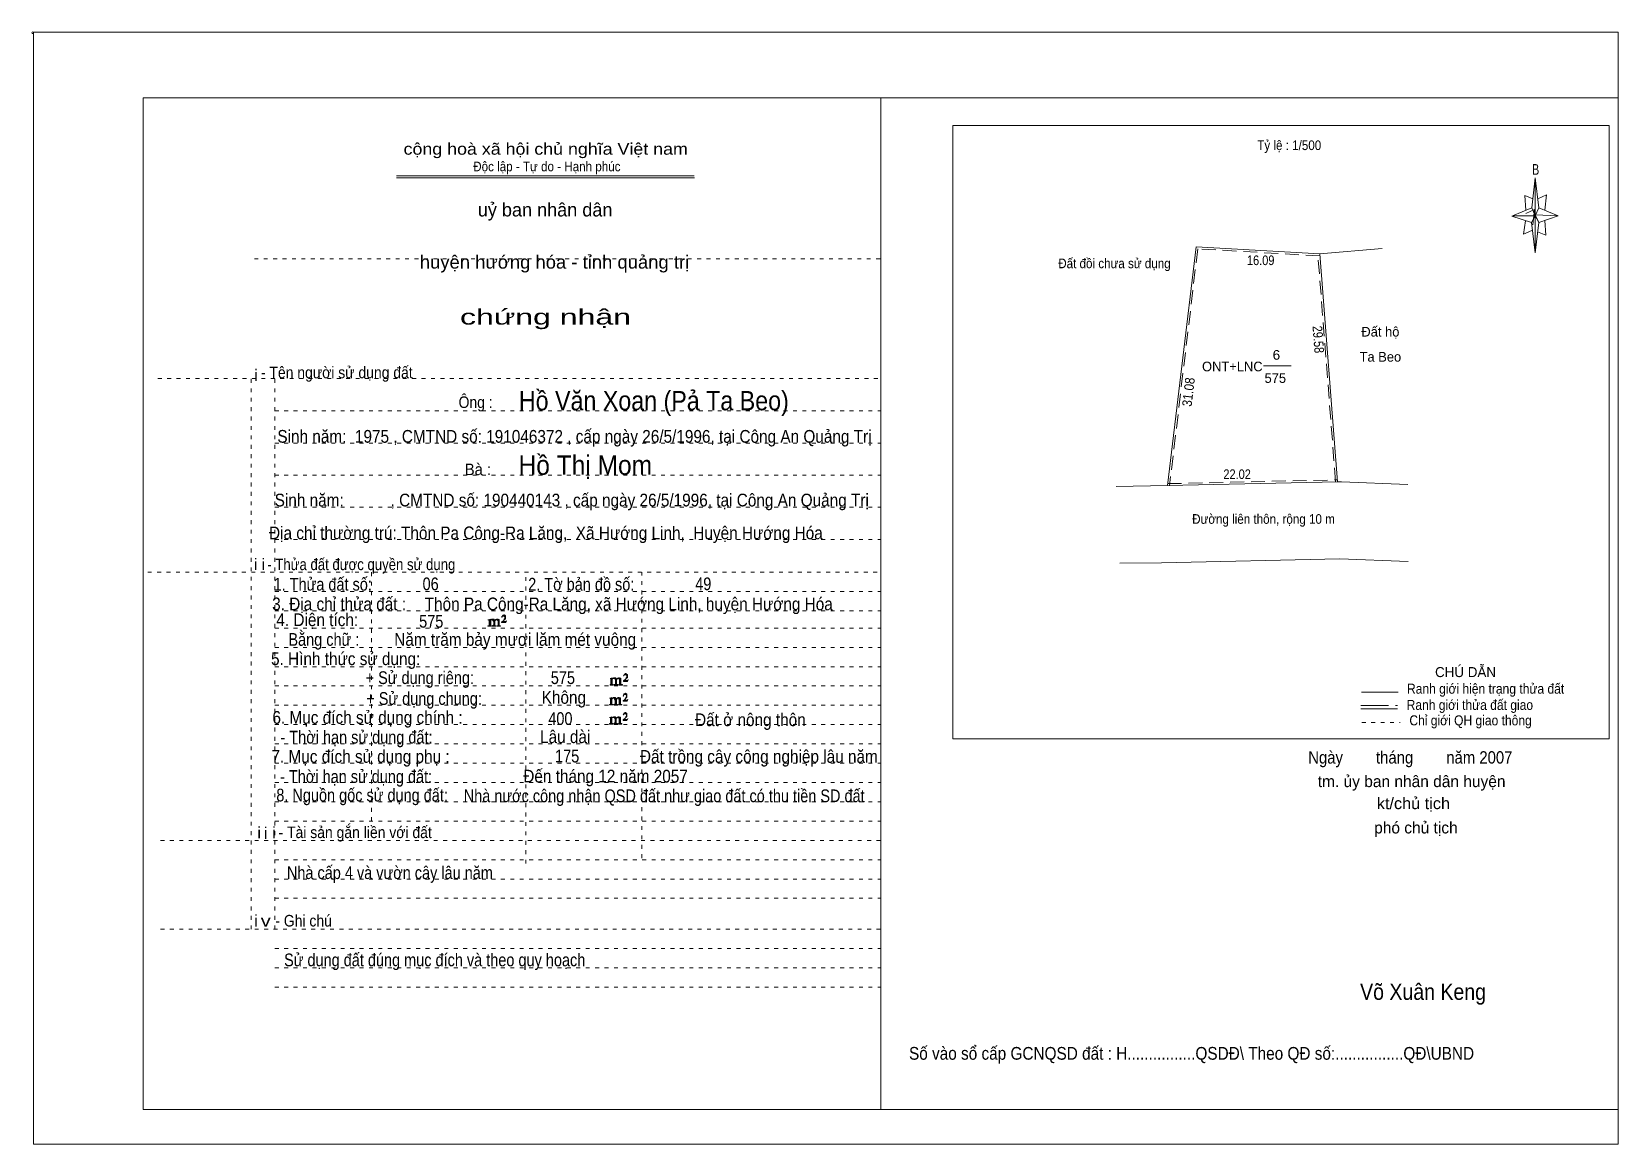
# Model space of a CAD drawing. Header units: centimetres. Extents: x -1.6 to 39.5, y -3.3 to 25.5.
import ezdxf
from ezdxf.enums import TextEntityAlignment as Align

# ---------------------------------------------------------------- set-up
doc = ezdxf.new("R2010")
doc.units = ezdxf.units.CM
doc.header["$LTSCALE"] = 0.12
for name, pattern in [('DOTTED', [1.5, 0.3, -1.2]), ('LONG_DASHED', [7.5, 6, -1.5]), ('MEDIUM_DASHED', [4.5, 3, -1.5])]:
    doc.linetypes.add(name, pattern=pattern)
for name, color, linetype, lineweight in [('1', 7, 'DOTTED', 13), ('10', 7, 'Continuous', 13), ('13', 7, 'Continuous', 13), ('4', 7, 'Continuous', 13), ('5', 7, 'Continuous', 13), ('50', 7, 'Continuous', 13)]:
    doc.layers.add(name, color=color, linetype=linetype, lineweight=lineweight)
doc.layers.add('30', color=7, linetype='Continuous')

msp = doc.modelspace()

# ---------------------------------------------------------------- hatches: boundary and pattern name
at = {"layer": '50'}
for points in [[(10.27, 10.13), (10.27, 10.12), (10.27, 10.11), (10.25, 10.11), (10.24, 10.11), (10.24, 10.1), (10.33, 10.1), (10.33, 10.11), (10.32, 10.11), (10.31, 10.11), (10.31, 10.12), (10.31, 10.13), (10.31, 10.24), (10.31, 10.25), (10.32, 10.26), (10.34, 10.26), (10.35, 10.26), (10.36, 10.26), (10.37, 10.25), (10.39, 10.22), (10.39, 10.13), (10.37, 10.12), (10.37, 10.11), (10.36, 10.11), (10.35, 10.11), (10.35, 10.1), (10.44, 10.1), (10.44, 10.11), (10.43, 10.11), (10.42, 10.11), (10.42, 10.12), (10.42, 10.13), (10.42, 10.24), (10.44, 10.26), (10.45, 10.26), (10.46, 10.26), (10.49, 10.26), (10.49, 10.25), (10.5, 10.24), (10.5, 10.22), (10.5, 10.13), (10.5, 10.12), (10.49, 10.11), (10.49, 10.11), (10.47, 10.11), (10.47, 10.1), (10.56, 10.1), (10.56, 10.11), (10.55, 10.11), (10.54, 10.11), (10.53, 10.12), (10.53, 10.13), (10.53, 10.2), (10.53, 10.25), (10.53, 10.26), (10.52, 10.27), (10.5, 10.28), (10.47, 10.28), (10.46, 10.28), (10.44, 10.27), (10.41, 10.25), (10.41, 10.26), (10.4, 10.28), (10.39, 10.28), (10.37, 10.28), (10.35, 10.28), (10.34, 10.28), (10.32, 10.26), (10.31, 10.26), (10.31, 10.25), (10.31, 10.25), (10.31, 10.26), (10.31, 10.28), (10.24, 10.26), (10.24, 10.26), (10.25, 10.26), (10.27, 10.25), (10.27, 10.24), (10.27, 10.23)], [(10.69, 10.19), (10.72, 10.24), (10.72, 10.24), (10.71, 10.22), (10.69, 10.22), (10.68, 10.22), (10.63, 10.22), (10.66, 10.26), (10.67, 10.27), (10.69, 10.28), (10.69, 10.3), (10.69, 10.32), (10.69, 10.34), (10.69, 10.35), (10.69, 10.37), (10.68, 10.38), (10.67, 10.38), (10.66, 10.39), (10.65, 10.39), (10.63, 10.38), (10.63, 10.38), (10.62, 10.37), (10.61, 10.35), (10.59, 10.33), (10.61, 10.33), (10.61, 10.35), (10.62, 10.35), (10.63, 10.36), (10.65, 10.36), (10.66, 10.36), (10.67, 10.35), (10.68, 10.35), (10.68, 10.32), (10.68, 10.3), (10.66, 10.28), (10.66, 10.26), (10.65, 10.25), (10.59, 10.2), (10.59, 10.19)], [(13.42, 8.61), (13.42, 8.6), (13.42, 8.59), (13.41, 8.59), (13.4, 8.59), (13.4, 8.57), (13.48, 8.57), (13.48, 8.59), (13.47, 8.59), (13.46, 8.59), (13.46, 8.6), (13.46, 8.61), (13.46, 8.72), (13.46, 8.73), (13.47, 8.74), (13.5, 8.74), (13.51, 8.74), (13.52, 8.74), (13.53, 8.73), (13.54, 8.69), (13.54, 8.61), (13.53, 8.6), (13.53, 8.59), (13.52, 8.59), (13.51, 8.59), (13.51, 8.57), (13.6, 8.57), (13.6, 8.59), (13.58, 8.59), (13.57, 8.59), (13.57, 8.6), (13.57, 8.61), (13.57, 8.72), (13.6, 8.74), (13.61, 8.74), (13.62, 8.74), (13.64, 8.74), (13.64, 8.73), (13.65, 8.72), (13.65, 8.69), (13.65, 8.61), (13.65, 8.6), (13.64, 8.59), (13.64, 8.59), (13.63, 8.59), (13.63, 8.57), (13.72, 8.57), (13.72, 8.59), (13.7, 8.59), (13.69, 8.59), (13.68, 8.6), (13.68, 8.61), (13.68, 8.68), (13.68, 8.73), (13.68, 8.74), (13.67, 8.75), (13.65, 8.76), (13.63, 8.76), (13.62, 8.76), (13.6, 8.75), (13.56, 8.73), (13.56, 8.74), (13.55, 8.76), (13.54, 8.76), (13.53, 8.76), (13.51, 8.76), (13.5, 8.76), (13.47, 8.74), (13.46, 8.74), (13.46, 8.73), (13.46, 8.73), (13.46, 8.74), (13.46, 8.76), (13.4, 8.74), (13.4, 8.74), (13.41, 8.74), (13.42, 8.73), (13.42, 8.72), (13.42, 8.71)], [(13.85, 8.67), (13.87, 8.72), (13.87, 8.72), (13.86, 8.69), (13.85, 8.69), (13.84, 8.69), (13.78, 8.69), (13.82, 8.74), (13.83, 8.75), (13.85, 8.76), (13.85, 8.78), (13.85, 8.79), (13.85, 8.82), (13.85, 8.83), (13.85, 8.85), (13.84, 8.86), (13.83, 8.86), (13.82, 8.87), (13.8, 8.87), (13.78, 8.86), (13.78, 8.86), (13.77, 8.85), (13.76, 8.83), (13.75, 8.81), (13.76, 8.81), (13.76, 8.83), (13.77, 8.83), (13.78, 8.84), (13.8, 8.84), (13.82, 8.84), (13.83, 8.83), (13.84, 8.83), (13.84, 8.79), (13.84, 8.78), (13.82, 8.76), (13.82, 8.74), (13.8, 8.73), (13.75, 8.68), (13.75, 8.67)], [(13.41, 8.09), (13.41, 8.08), (13.41, 8.07), (13.4, 8.07), (13.39, 8.07), (13.39, 8.06), (13.48, 8.06), (13.48, 8.07), (13.47, 8.07), (13.45, 8.07), (13.45, 8.08), (13.45, 8.09), (13.45, 8.2), (13.45, 8.21), (13.47, 8.23), (13.49, 8.23), (13.5, 8.23), (13.51, 8.23), (13.52, 8.21), (13.53, 8.18), (13.53, 8.09), (13.52, 8.08), (13.52, 8.07), (13.51, 8.07), (13.5, 8.07), (13.5, 8.06), (13.59, 8.06), (13.59, 8.07), (13.58, 8.07), (13.57, 8.07), (13.57, 8.08), (13.57, 8.09), (13.57, 8.2), (13.59, 8.23), (13.6, 8.23), (13.61, 8.23), (13.63, 8.23), (13.63, 8.21), (13.64, 8.2), (13.64, 8.18), (13.64, 8.09), (13.64, 8.08), (13.63, 8.07), (13.63, 8.07), (13.62, 8.07), (13.62, 8.06), (13.71, 8.06), (13.71, 8.07), (13.7, 8.07), (13.69, 8.07), (13.67, 8.08), (13.67, 8.09), (13.67, 8.17), (13.67, 8.21), (13.67, 8.23), (13.66, 8.24), (13.64, 8.25), (13.62, 8.25), (13.61, 8.25), (13.59, 8.24), (13.55, 8.21), (13.55, 8.23), (13.54, 8.25), (13.53, 8.25), (13.52, 8.25), (13.5, 8.25), (13.49, 8.25), (13.47, 8.23), (13.45, 8.23), (13.45, 8.21), (13.45, 8.21), (13.45, 8.23), (13.45, 8.25), (13.39, 8.23), (13.39, 8.23), (13.4, 8.23), (13.41, 8.21), (13.41, 8.2), (13.41, 8.19)], [(13.84, 8.16), (13.86, 8.2), (13.86, 8.2), (13.85, 8.18), (13.84, 8.18), (13.83, 8.18), (13.77, 8.18), (13.81, 8.23), (13.82, 8.24), (13.84, 8.25), (13.84, 8.27), (13.84, 8.28), (13.84, 8.3), (13.84, 8.31), (13.84, 8.34), (13.83, 8.35), (13.82, 8.35), (13.81, 8.36), (13.8, 8.36), (13.77, 8.35), (13.77, 8.35), (13.76, 8.34), (13.75, 8.31), (13.74, 8.29), (13.75, 8.29), (13.75, 8.31), (13.76, 8.31), (13.77, 8.33), (13.8, 8.33), (13.81, 8.33), (13.82, 8.31), (13.83, 8.31), (13.83, 8.28), (13.83, 8.27), (13.81, 8.25), (13.81, 8.23), (13.8, 8.21), (13.74, 8.17), (13.74, 8.16)], [(13.84, 7.66), (13.86, 7.71), (13.86, 7.71), (13.85, 7.68), (13.84, 7.68), (13.83, 7.68), (13.77, 7.68), (13.81, 7.73), (13.82, 7.74), (13.84, 7.75), (13.84, 7.77), (13.84, 7.78), (13.84, 7.81), (13.84, 7.82), (13.84, 7.84), (13.83, 7.85), (13.82, 7.85), (13.81, 7.86), (13.79, 7.86), (13.77, 7.85), (13.77, 7.85), (13.76, 7.84), (13.75, 7.82), (13.74, 7.8), (13.75, 7.8), (13.75, 7.82), (13.76, 7.82), (13.77, 7.83), (13.79, 7.83), (13.81, 7.83), (13.82, 7.82), (13.83, 7.82), (13.83, 7.78), (13.83, 7.77), (13.81, 7.75), (13.81, 7.73), (13.79, 7.72), (13.74, 7.67), (13.74, 7.66)], [(13.41, 7.6), (13.41, 7.59), (13.41, 7.58), (13.4, 7.58), (13.39, 7.58), (13.39, 7.56), (13.47, 7.56), (13.47, 7.58), (13.46, 7.58), (13.45, 7.58), (13.45, 7.59), (13.45, 7.6), (13.45, 7.71), (13.45, 7.72), (13.46, 7.73), (13.49, 7.73), (13.5, 7.73), (13.51, 7.73), (13.52, 7.72), (13.53, 7.68), (13.53, 7.6), (13.52, 7.59), (13.52, 7.58), (13.51, 7.58), (13.5, 7.58), (13.5, 7.56), (13.59, 7.56), (13.59, 7.58), (13.57, 7.58), (13.56, 7.58), (13.56, 7.59), (13.56, 7.6), (13.56, 7.71), (13.59, 7.73), (13.6, 7.73), (13.61, 7.73), (13.63, 7.73), (13.63, 7.72), (13.64, 7.71), (13.64, 7.68), (13.64, 7.6), (13.64, 7.59), (13.63, 7.58), (13.63, 7.58), (13.62, 7.58), (13.62, 7.56), (13.71, 7.56), (13.71, 7.58), (13.69, 7.58), (13.68, 7.58), (13.67, 7.59), (13.67, 7.6), (13.67, 7.67), (13.67, 7.72), (13.67, 7.73), (13.66, 7.74), (13.64, 7.75), (13.62, 7.75), (13.61, 7.75), (13.59, 7.74), (13.55, 7.72), (13.55, 7.73), (13.54, 7.75), (13.53, 7.75), (13.52, 7.75), (13.5, 7.75), (13.49, 7.75), (13.46, 7.73), (13.45, 7.73), (13.45, 7.72), (13.45, 7.72), (13.45, 7.73), (13.45, 7.75), (13.39, 7.73), (13.39, 7.73), (13.4, 7.73), (13.41, 7.72), (13.41, 7.71), (13.41, 7.7)]]:
    msp.add_hatch(color=256, dxfattribs=at).paths.add_polyline_path(points)

# ---------------------------------------------------------------- linework, layer by layer
at = {"layer": '1', "linetype": 'Continuous'}
for p, q in [((1.31, -2.42), (1.31, 23.78)), ((1.31, 23.78), (39.51, 23.78)), ((20.41, -2.42), (20.41, 23.78)), ((39.51, -2.42), (39.51, 23.78)), ((7.87, 21.76), (15.58, 21.76)), ((7.87, 21.71), (15.59, 21.71)), ((37.26, 20.55), (36.75, 20.72)), ((1.31, -2.42), (39.51, -2.42))]:
    msp.add_line(p, q, dxfattribs=at)
at = {"layer": '1'}
for p, q in [((4.19, 19.61), (20.41, 19.61)), ((1.69, 16.51), (20.41, 16.51)), ((4.11, 2.25), (4.11, 16.51)), ((4.72, 2.25), (4.72, 16.51)), ((4.72, 15.68), (20.41, 15.68)), ((4.72, 14.84), (20.41, 14.84)), ((4.72, 14.01), (20.41, 14.01)), ((4.72, 13.18), (20.41, 13.18)), ((4.72, 12.34), (20.41, 12.34)), ((1.43, 11.5), (20.41, 11.5)), ((7.22, 5.05), (7.22, 11.5)), ((11.22, 3.95), (11.22, 11.5)), ((14.22, 4.09), (14.22, 11.5)), ((4.72, 11), (20.41, 11)), ((4.72, 10.5), (20.41, 10.5)), ((4.72, 10.05), (20.41, 10.05)), ((4.72, 9.55), (20.41, 9.55)), ((4.72, 9.05), (20.41, 9.05)), ((4.72, 8.55), (20.41, 8.55)), ((4.72, 8.05), (20.41, 8.05)), ((4.72, 7.55), (20.41, 7.55)), ((4.72, 7.05), (20.41, 7.05)), ((4.72, 6.55), (20.41, 6.55)), ((4.72, 6.05), (20.41, 6.05)), ((4.72, 5.55), (20.41, 5.55)), ((4.72, 5.05), (20.41, 5.05)), ((1.76, 4.55), (20.41, 4.55)), ((4.72, 4.05), (20.41, 4.05)), ((4.72, 3.55), (20.41, 3.55)), ((4.72, 3.05), (20.41, 3.05)), ((1.76, 2.25), (20.41, 2.25)), ((4.72, 1.75), (20.41, 1.75)), ((4.72, 1.25), (20.41, 1.25)), ((4.72, 0.75), (20.41, 0.75))]:
    msp.add_line(p, q, dxfattribs=at)
at = {"layer": '1', "linetype": 'Continuous'}
msp.add_lwpolyline([(-1.53, -3.32), (39.51, -3.32), (39.51, 25.48), (-1.53, 25.48)], close=True, dxfattribs=at)
msp.add_lwpolyline([(37.27, 20.35), (37.06, 20.25), (37.11, 20.6)], dxfattribs=at)
at = {"layer": '10', "linetype": 'MEDIUM_DASHED'}
for p, q in [((32.19, 13.84), (31.73, 19.74)), ((27.84, 13.79), (32.24, 13.89))]:
    msp.add_line(p, q, dxfattribs=at)
at = {"layer": '10'}
for p, q in [((33.4, 19.88), (31.78, 19.74)), ((32.24, 13.84), (31.78, 19.74)), ((26.51, 13.72), (27.84, 13.74)), ((27.84, 13.74), (32.24, 13.84)), ((26.6, 11.73), (27.68, 11.74)), ((27.68, 11.74), (32.3, 11.84)), ((32.3, 11.84), (34.07, 11.77))]:
    msp.add_line(p, q, dxfattribs=at)
for points in [[(31.78, 19.74), (28.58, 19.92), (27.84, 13.74)], [(32.24, 13.84), (32.34, 13.84), (34.06, 13.77)]]:
    msp.add_lwpolyline(points, dxfattribs=at)
at = {"layer": '10', "linetype": 'MEDIUM_DASHED'}
msp.add_lwpolyline([(31.78, 19.69), (28.62, 19.87), (27.89, 13.73)], dxfattribs=at)
at = {"layer": '13'}
msp.add_line((30.32, 16.84), (31.04, 16.84), dxfattribs=at)
at = {"layer": '4'}
for p, q in [((32.86, 8.39), (33.81, 8.39)), ((32.84, 7.96), (33.79, 7.96))]:
    msp.add_line(p, q, dxfattribs=at)
at = {"layer": '4', "linetype": 'LONG_DASHED'}
msp.add_line((32.84, 8.04), (33.79, 8.04), dxfattribs=at)
at = {"layer": '4', "linetype": 'DOTTED'}
msp.add_line((32.87, 7.6), (33.86, 7.6), dxfattribs=at)
at = {"layer": '4'}
msp.add_lwpolyline([(22.28, 23.07), (39.27, 23.07), (39.27, 7.18), (22.28, 7.18)], close=True, dxfattribs=at)
msp.add_circle((-1.55, 25.47), 0.025, dxfattribs=at)
at = {"layer": '5'}
for p, q in [((37.27, 20.93), (37.36, 21.71)), ((37.45, 20.55), (37.36, 19.77)), ((37.45, 20.93), (37.95, 20.73)), ((37.61, 20.61), (37.63, 20.23)), ((37.63, 20.23), (37.42, 20.31))]:
    msp.add_line(p, q, dxfattribs=at)
for points in [[(37.36, 21.71), (37.45, 20.93), (37.36, 20.73)], [(37.36, 20.73), (36.77, 20.73), (37.27, 20.93), (37.45, 20.55), (37.95, 20.73), (37.36, 20.75)], [(37.36, 20.73), (37.36, 19.77), (37.26, 20.55)]]:
    msp.add_lwpolyline(points, close=True, dxfattribs=at)
for points in [[(37.3, 21.17), (37.09, 21.25), (37.12, 20.87)], [(37.43, 21.17), (37.65, 21.27), (37.61, 20.87)], [(37.36, 20.73), (37.27, 20.93), (36.77, 20.73)], [(37.12, 20.79), (37.34, 20.89), (37.3, 20.49)], [(37.36, 20.73), (37.45, 20.55), (37.95, 20.73)]]:
    msp.add_lwpolyline(points, dxfattribs=at)
at = {"layer": '50'}
for points in [[(10.27, 10.13), (10.27, 10.12), (10.27, 10.11), (10.25, 10.11), (10.24, 10.11), (10.24, 10.1), (10.33, 10.1), (10.33, 10.11), (10.32, 10.11), (10.31, 10.11), (10.31, 10.12), (10.31, 10.13), (10.31, 10.24), (10.31, 10.25), (10.32, 10.26), (10.34, 10.26), (10.35, 10.26), (10.36, 10.26), (10.37, 10.25), (10.39, 10.22), (10.39, 10.13), (10.37, 10.12), (10.37, 10.11), (10.36, 10.11), (10.35, 10.11), (10.35, 10.1), (10.44, 10.1), (10.44, 10.11), (10.43, 10.11), (10.42, 10.11), (10.42, 10.12), (10.42, 10.13), (10.42, 10.24), (10.44, 10.26), (10.45, 10.26), (10.46, 10.26), (10.49, 10.26), (10.49, 10.25), (10.5, 10.24), (10.5, 10.22), (10.5, 10.13), (10.5, 10.12), (10.49, 10.11), (10.49, 10.11), (10.47, 10.11), (10.47, 10.1), (10.56, 10.1), (10.56, 10.11), (10.55, 10.11), (10.54, 10.11), (10.53, 10.12), (10.53, 10.13), (10.53, 10.2), (10.53, 10.25), (10.53, 10.26), (10.52, 10.27), (10.5, 10.28), (10.47, 10.28), (10.46, 10.28), (10.44, 10.27), (10.41, 10.25), (10.41, 10.26), (10.4, 10.28), (10.39, 10.28), (10.37, 10.28), (10.35, 10.28), (10.34, 10.28), (10.32, 10.26), (10.31, 10.26), (10.31, 10.25), (10.31, 10.25), (10.31, 10.26), (10.31, 10.28), (10.24, 10.26), (10.24, 10.26), (10.25, 10.26), (10.27, 10.25), (10.27, 10.24), (10.27, 10.23)], [(10.69, 10.19), (10.72, 10.24), (10.72, 10.24), (10.71, 10.22), (10.69, 10.22), (10.68, 10.22), (10.63, 10.22), (10.66, 10.26), (10.67, 10.27), (10.69, 10.28), (10.69, 10.3), (10.69, 10.32), (10.69, 10.34), (10.69, 10.35), (10.69, 10.37), (10.68, 10.38), (10.67, 10.38), (10.66, 10.39), (10.65, 10.39), (10.63, 10.38), (10.63, 10.38), (10.62, 10.37), (10.61, 10.35), (10.59, 10.33), (10.61, 10.33), (10.61, 10.35), (10.62, 10.35), (10.63, 10.36), (10.65, 10.36), (10.66, 10.36), (10.67, 10.35), (10.68, 10.35), (10.68, 10.32), (10.68, 10.3), (10.66, 10.28), (10.66, 10.26), (10.65, 10.25), (10.59, 10.2), (10.59, 10.19)], [(13.42, 8.61), (13.42, 8.6), (13.42, 8.59), (13.41, 8.59), (13.4, 8.59), (13.4, 8.57), (13.48, 8.57), (13.48, 8.59), (13.47, 8.59), (13.46, 8.59), (13.46, 8.6), (13.46, 8.61), (13.46, 8.72), (13.46, 8.73), (13.47, 8.74), (13.5, 8.74), (13.51, 8.74), (13.52, 8.74), (13.53, 8.73), (13.54, 8.69), (13.54, 8.61), (13.53, 8.6), (13.53, 8.59), (13.52, 8.59), (13.51, 8.59), (13.51, 8.57), (13.6, 8.57), (13.6, 8.59), (13.58, 8.59), (13.57, 8.59), (13.57, 8.6), (13.57, 8.61), (13.57, 8.72), (13.6, 8.74), (13.61, 8.74), (13.62, 8.74), (13.64, 8.74), (13.64, 8.73), (13.65, 8.72), (13.65, 8.69), (13.65, 8.61), (13.65, 8.6), (13.64, 8.59), (13.64, 8.59), (13.63, 8.59), (13.63, 8.57), (13.72, 8.57), (13.72, 8.59), (13.7, 8.59), (13.69, 8.59), (13.68, 8.6), (13.68, 8.61), (13.68, 8.68), (13.68, 8.73), (13.68, 8.74), (13.67, 8.75), (13.65, 8.76), (13.63, 8.76), (13.62, 8.76), (13.6, 8.75), (13.56, 8.73), (13.56, 8.74), (13.55, 8.76), (13.54, 8.76), (13.53, 8.76), (13.51, 8.76), (13.5, 8.76), (13.47, 8.74), (13.46, 8.74), (13.46, 8.73), (13.46, 8.73), (13.46, 8.74), (13.46, 8.76), (13.4, 8.74), (13.4, 8.74), (13.41, 8.74), (13.42, 8.73), (13.42, 8.72), (13.42, 8.71)], [(13.85, 8.67), (13.87, 8.72), (13.87, 8.72), (13.86, 8.69), (13.85, 8.69), (13.84, 8.69), (13.78, 8.69), (13.82, 8.74), (13.83, 8.75), (13.85, 8.76), (13.85, 8.78), (13.85, 8.79), (13.85, 8.82), (13.85, 8.83), (13.85, 8.85), (13.84, 8.86), (13.83, 8.86), (13.82, 8.87), (13.8, 8.87), (13.78, 8.86), (13.78, 8.86), (13.77, 8.85), (13.76, 8.83), (13.75, 8.81), (13.76, 8.81), (13.76, 8.83), (13.77, 8.83), (13.78, 8.84), (13.8, 8.84), (13.82, 8.84), (13.83, 8.83), (13.84, 8.83), (13.84, 8.79), (13.84, 8.78), (13.82, 8.76), (13.82, 8.74), (13.8, 8.73), (13.75, 8.68), (13.75, 8.67)], [(13.41, 8.09), (13.41, 8.08), (13.41, 8.07), (13.4, 8.07), (13.39, 8.07), (13.39, 8.06), (13.48, 8.06), (13.48, 8.07), (13.47, 8.07), (13.45, 8.07), (13.45, 8.08), (13.45, 8.09), (13.45, 8.2), (13.45, 8.21), (13.47, 8.23), (13.49, 8.23), (13.5, 8.23), (13.51, 8.23), (13.52, 8.21), (13.53, 8.18), (13.53, 8.09), (13.52, 8.08), (13.52, 8.07), (13.51, 8.07), (13.5, 8.07), (13.5, 8.06), (13.59, 8.06), (13.59, 8.07), (13.58, 8.07), (13.57, 8.07), (13.57, 8.08), (13.57, 8.09), (13.57, 8.2), (13.59, 8.23), (13.6, 8.23), (13.61, 8.23), (13.63, 8.23), (13.63, 8.21), (13.64, 8.2), (13.64, 8.18), (13.64, 8.09), (13.64, 8.08), (13.63, 8.07), (13.63, 8.07), (13.62, 8.07), (13.62, 8.06), (13.71, 8.06), (13.71, 8.07), (13.7, 8.07), (13.69, 8.07), (13.67, 8.08), (13.67, 8.09), (13.67, 8.17), (13.67, 8.21), (13.67, 8.23), (13.66, 8.24), (13.64, 8.25), (13.62, 8.25), (13.61, 8.25), (13.59, 8.24), (13.55, 8.21), (13.55, 8.23), (13.54, 8.25), (13.53, 8.25), (13.52, 8.25), (13.5, 8.25), (13.49, 8.25), (13.47, 8.23), (13.45, 8.23), (13.45, 8.21), (13.45, 8.21), (13.45, 8.23), (13.45, 8.25), (13.39, 8.23), (13.39, 8.23), (13.4, 8.23), (13.41, 8.21), (13.41, 8.2), (13.41, 8.19)], [(13.84, 8.16), (13.86, 8.2), (13.86, 8.2), (13.85, 8.18), (13.84, 8.18), (13.83, 8.18), (13.77, 8.18), (13.81, 8.23), (13.82, 8.24), (13.84, 8.25), (13.84, 8.27), (13.84, 8.28), (13.84, 8.3), (13.84, 8.31), (13.84, 8.34), (13.83, 8.35), (13.82, 8.35), (13.81, 8.36), (13.8, 8.36), (13.77, 8.35), (13.77, 8.35), (13.76, 8.34), (13.75, 8.31), (13.74, 8.29), (13.75, 8.29), (13.75, 8.31), (13.76, 8.31), (13.77, 8.33), (13.8, 8.33), (13.81, 8.33), (13.82, 8.31), (13.83, 8.31), (13.83, 8.28), (13.83, 8.27), (13.81, 8.25), (13.81, 8.23), (13.8, 8.21), (13.74, 8.17), (13.74, 8.16)], [(13.84, 7.66), (13.86, 7.71), (13.86, 7.71), (13.85, 7.68), (13.84, 7.68), (13.83, 7.68), (13.77, 7.68), (13.81, 7.73), (13.82, 7.74), (13.84, 7.75), (13.84, 7.77), (13.84, 7.78), (13.84, 7.81), (13.84, 7.82), (13.84, 7.84), (13.83, 7.85), (13.82, 7.85), (13.81, 7.86), (13.79, 7.86), (13.77, 7.85), (13.77, 7.85), (13.76, 7.84), (13.75, 7.82), (13.74, 7.8), (13.75, 7.8), (13.75, 7.82), (13.76, 7.82), (13.77, 7.83), (13.79, 7.83), (13.81, 7.83), (13.82, 7.82), (13.83, 7.82), (13.83, 7.78), (13.83, 7.77), (13.81, 7.75), (13.81, 7.73), (13.79, 7.72), (13.74, 7.67), (13.74, 7.66)], [(13.41, 7.6), (13.41, 7.59), (13.41, 7.58), (13.4, 7.58), (13.39, 7.58), (13.39, 7.56), (13.47, 7.56), (13.47, 7.58), (13.46, 7.58), (13.45, 7.58), (13.45, 7.59), (13.45, 7.6), (13.45, 7.71), (13.45, 7.72), (13.46, 7.73), (13.49, 7.73), (13.5, 7.73), (13.51, 7.73), (13.52, 7.72), (13.53, 7.68), (13.53, 7.6), (13.52, 7.59), (13.52, 7.58), (13.51, 7.58), (13.5, 7.58), (13.5, 7.56), (13.59, 7.56), (13.59, 7.58), (13.57, 7.58), (13.56, 7.58), (13.56, 7.59), (13.56, 7.6), (13.56, 7.71), (13.59, 7.73), (13.6, 7.73), (13.61, 7.73), (13.63, 7.73), (13.63, 7.72), (13.64, 7.71), (13.64, 7.68), (13.64, 7.6), (13.64, 7.59), (13.63, 7.58), (13.63, 7.58), (13.62, 7.58), (13.62, 7.56), (13.71, 7.56), (13.71, 7.58), (13.69, 7.58), (13.68, 7.58), (13.67, 7.59), (13.67, 7.6), (13.67, 7.67), (13.67, 7.72), (13.67, 7.73), (13.66, 7.74), (13.64, 7.75), (13.62, 7.75), (13.61, 7.75), (13.59, 7.74), (13.55, 7.72), (13.55, 7.73), (13.54, 7.75), (13.53, 7.75), (13.52, 7.75), (13.5, 7.75), (13.49, 7.75), (13.46, 7.73), (13.45, 7.73), (13.45, 7.72), (13.45, 7.72), (13.45, 7.73), (13.45, 7.75), (13.39, 7.73), (13.39, 7.73), (13.4, 7.73), (13.41, 7.72), (13.41, 7.71), (13.41, 7.7)]]:
    msp.add_lwpolyline(points, close=True, dxfattribs=at)

# ---------------------------------------------------------------- texts
at = {"layer": '1'}
for s, height, width, p in [('cộng hoà xã hội chủ nghĩa Việt nam', 0.3, 1.15, (11.735, 22.31)), ('Độc lập - Tự do - Hạnh phúc', 0.25, 0.9, (11.765, 21.88)), ('chứng nhận', 0.4, 1.55, (11.73, 17.91)), ('- Tên người sử dụng đất', 0.3, 0.9, (6.325, 16.52)), ('- Thửa đất được quyền sử dụng', 0.3, 0.85, (6.96, 11.55)), ('- Tài sản gắn liền với đất ', 0.3, 0.9, (6.85, 4.61)), ('v', 0.3, 1.3, (4.485, 2.32)), ('- Ghi chú', 0.3, 0.9, (5.465, 2.32))]:
    msp.add_text(s, height=height, dxfattribs=dict(at, width=width)).set_placement(p, align=Align.CENTER)
for s, height, p in [('uỷ ban nhân dân', 0.35, (11.72, 20.71)), ('i', 0.3, (4.235, 16.45)), ('i', 0.3, (4.225, 11.55)), ('i', 0.3, (4.425, 11.55)), ('i', 0.3, (4.315, 4.6)), ('i', 0.3, (4.485, 4.59)), ('i', 0.3, (4.695, 4.6)), ('i', 0.3, (4.235, 2.32))]:
    msp.add_text(s, height=height, dxfattribs=at).set_placement(p, align=Align.CENTER)
at = {"layer": '10'}
for s, height, width, p in [('Tỷ lệ : 1/500', 0.25, 0.9, (30.99, 22.43)), ('Đất đồi chưa sử dụng ', 0.25, 0.9, (26.505, 19.37)), ('Hồ Văn Xoan (Pả Ta Beo)', 0.5, 0.9, (14.535, 15.69)), ('Hồ Thị Mom', 0.5, 0.95, (12.76, 14.02)), ('Đường liên thôn, rộng 10 m ', 0.25, 0.9, (30.365, 12.75)), ('Võ Xuân Keng', 0.42, 0.9, (34.455, 0.42))]:
    msp.add_text(s, height=height, dxfattribs=dict(at, width=width)).set_placement(p, align=Align.CENTER)
for s, p in [('Đất hộ', (33.35, 17.6)), ('Ta Beo', (33.35, 16.95))]:
    msp.add_text(s, height=0.25, dxfattribs=at).set_placement(p, align=Align.CENTER)
msp.add_text('ONT+LNC', height=0.25, dxfattribs=at).set_placement((30.3, 16.7), align=Align.RIGHT)
at = {"layer": '10', "width": 1.05}
msp.add_text('6', height=0.25, dxfattribs=at).set_placement((30.56, 17))
at = {"layer": '10'}
msp.add_text('575', height=0.25, dxfattribs=at).set_placement((30.35, 16.4))
at = {"layer": '30', "width": 0.85}
for s, p in [('16.09', (30.25, 19.45)), ('22.02', (29.64, 13.91))]:
    msp.add_text(s, height=0.25, dxfattribs=at).set_placement(p, align=Align.CENTER)
at = {"layer": '30'}
for s, rotation, width, p in [('29.58', 274.46, 0.85, (31.619, 17.515)), ('31.08', 83.236, 0.9, (28.504, 16.15))]:
    msp.add_text(s, height=0.25, rotation=rotation, dxfattribs=dict(at, width=width)).set_placement(p, align=Align.CENTER)
at = {"layer": '4'}
msp.add_text('CHÚ DẪN', height=0.2591, dxfattribs=at).set_placement((35.555, 8.78), align=Align.CENTER)
at = {"layer": '4', "width": 0.9}
for s, p in [('Ranh giới hiện trạng thửa đất', (36.075, 8.35)), ('Ranh giới thửa đất giao ', (35.71, 7.93)), ('Chỉ giới QH giao thông', (35.685, 7.53))]:
    msp.add_text(s, height=0.2591, dxfattribs=at).set_placement(p, align=Align.CENTER)
at = {"layer": '5', "width": 0.75}
msp.add_text('B', height=0.276, dxfattribs=at).set_placement((37.37, 21.79), align=Align.CENTER)
at = {"layer": '50'}
for s, height, width, p in [('  huyện hướng hóa - tỉnh quảng trị', 0.34, 1.05, (11.83, 19.36)), ('Ông :', 0.3, 0.9, (9.92, 15.75)), ('Sinh năm:  1975 , CMTND số: 191046372 , cấp ngày 26/5/1996, tại Công An Quảng Trị', 0.33, 0.9, (12.48, 14.85)), ('Bà :', 0.3, 0.95, (9.98, 14.01)), ('Sinh năm:           , CMTND số: 190440143 , cấp ngày 26/5/1996, tại Công An Quảng Trị', 0.33, 0.9, (12.41, 13.2)), ('Địa chỉ thường trú: Thôn Pa Công-Ra Lăng,  Xã Hướng Linh,  Huyện Hướng Hóa', 0.33, 0.9, (11.74, 12.35)), ('1. Thửa đất số:  ', 0.33, 0.85, (6.065, 11.02)), ('06', 0.33, 0.85, (8.755, 11.03)), ('2. Tờ bản đồ số:  ', 0.33, 0.85, (12.76, 11.02)), ('49', 0.33, 0.85, (15.815, 11.03)), ('3. Địa chỉ thửa đất : ', 0.33, 0.9, (6.44, 10.51)), ('Thôn Pa Công-Ra Lăng, xã Hướng Linh, huyện Hướng Hóa', 0.33, 0.9, (13.885, 10.51)), ('4. Diện tích: ', 0.33, 0.9, (5.875, 10.1)), ('575', 0.33, 0.85, (8.77, 10.06)), ('Bằng chữ :', 0.33, 0.85, (5.99, 9.59)), ('Năm trăm bảy mươi lăm mét vuông', 0.33, 0.9, (10.945, 9.59)), ('5. Hình thức sử dụng:', 0.33, 0.9, (6.555, 9.09)), ('+ Sử dụng riêng:', 0.33, 0.85, (8.475, 8.6)), ('575', 0.33, 0.85, (12.18, 8.6)), ('+ Sử dụng chung:', 0.33, 0.85, (8.585, 8.06)), ('Không', 0.33, 0.9, (12.205, 8.09)), ('6. Mục đích sử dụng chính :', 0.33, 0.9, (7.12, 7.57)), ('400', 0.33, 0.85, (12.115, 7.54)), ('Đất ở nông thôn', 0.33, 0.9, (17.035, 7.51)), ('- Thời hạn sử dụng đất:', 0.33, 0.85, (6.835, 7.06)), ('Lâu dài', 0.33, 0.9, (12.24, 7.07)), ('7. Mục đích sử dụng phụ :', 0.33, 0.9, (6.94, 6.56)), ('175', 0.33, 0.85, (12.29, 6.57)), ('Đất trồng cây công nghiệp lâu năm', 0.33, 0.9, (17.255, 6.56)), ('Ngày        tháng        năm 2007', 0.32, 0.9, (34.125, 6.54)), ('- Thời hạn sử dụng đất:', 0.33, 0.85, (6.825, 6.04)), ('Đến tháng 12 năm 2057', 0.33, 0.9, (13.285, 6.05)), ('8. Nguồn gốc sử dụng đất:', 0.33, 0.85, (6.98, 5.56)), ('Nhà nước công nhận QSD đất như giao đất có thu tiền SD đất ', 0.33, 0.85, (14.855, 5.54)), ('kt/chủ tịch', 0.3, 1.05, (34.205, 5.36)), ('Nhà cấp 4 và vườn cây lâu năm', 0.33, 0.85, (7.7, 3.55)), ('Sử dụng đất đúng mục đích và theo quy hoạch', 0.33, 0.85, (8.86, 1.29)), ('Số vào sổ cấp GCNQSD đất : H................QSDĐ\\ Theo QĐ số:................QĐ\\UBND', 0.33, 0.9, (28.46, -1.13))]:
    msp.add_text(s, height=height, dxfattribs=dict(at, width=width)).set_placement(p, align=Align.CENTER)
for s, p in [('tm. ủy ban nhân dân huyện ', (34.215, 5.93)), ('phó chủ tịch', (34.27, 4.73))]:
    msp.add_text(s, height=0.3, dxfattribs=at).set_placement(p, align=Align.CENTER)

doc.saveas('drawing.dxf')
